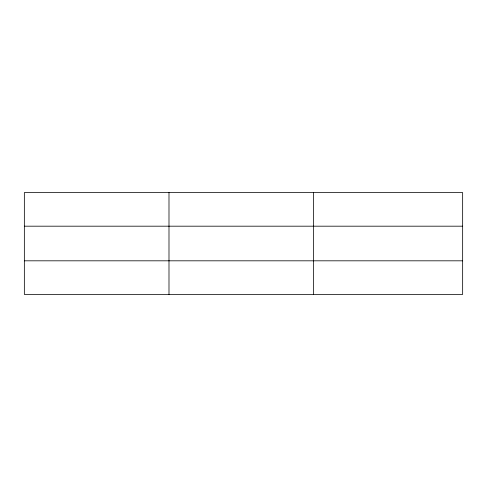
<?xml version="1.0" encoding="UTF-8"?>
<svg xmlns="http://www.w3.org/2000/svg" width="487" height="487" viewBox="0 0 487 487"><rect width="100%" height="100%" fill="white"/><g stroke="black" fill="none" stroke-linecap="round" stroke-linejoin="round"><path stroke-width="0.73" d="M168.989 294.416L168.989 192.584M313.628 294.416L313.628 192.584M462.65 260.813L462.65 294.416L24.35 294.416L24.35 192.584L462.65 192.584L462.65 260.813L24.35 260.813M24.35 226.187L462.65 226.187"/></g></svg>
